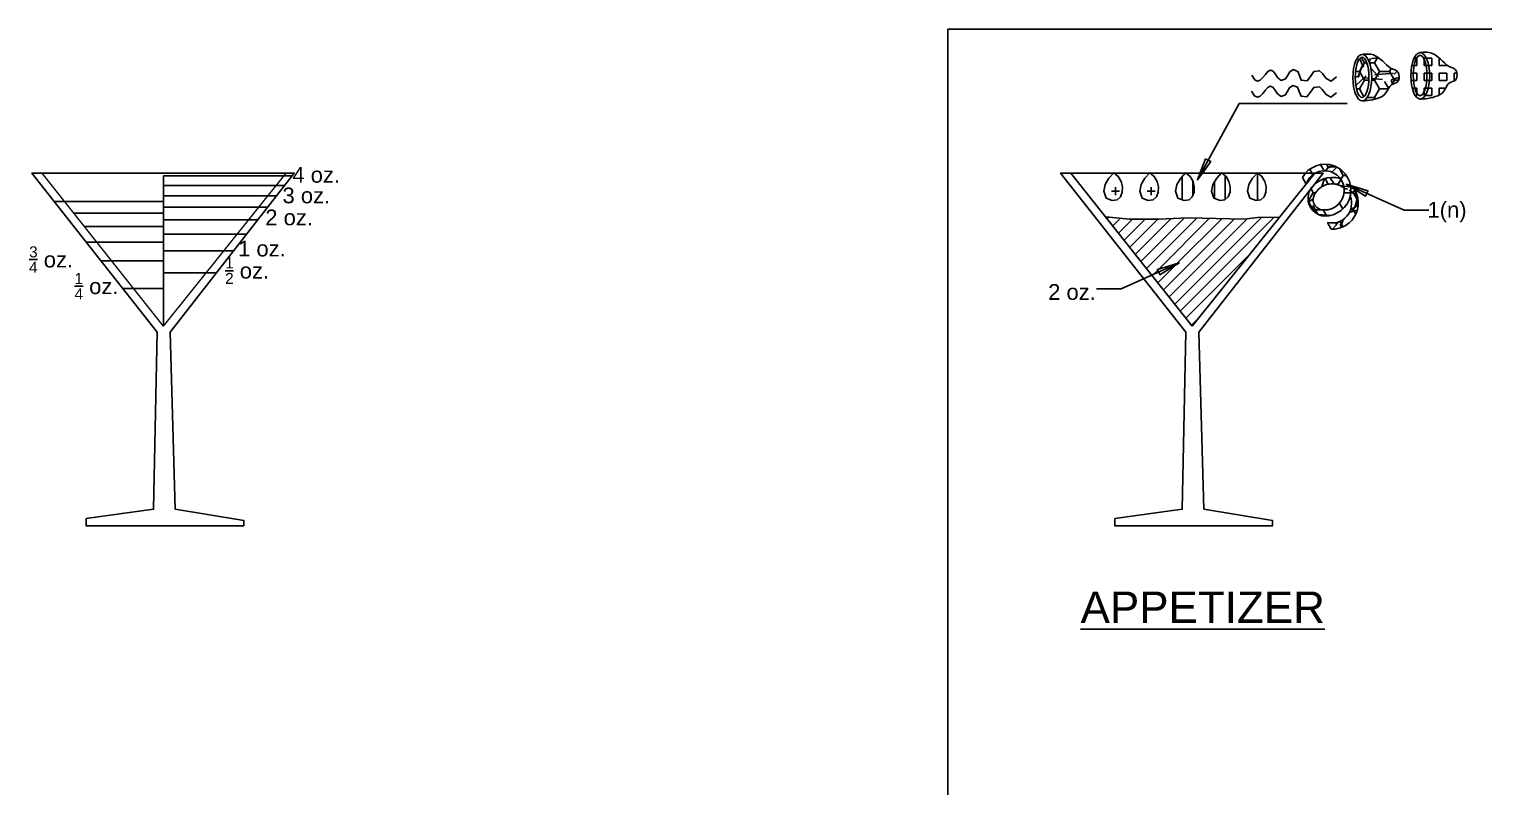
# Model space of a CAD drawing. Header units: metres. Extents: x -2.9 to 16.5, y 0 to 11.5.
# Drawn here: x -2.908 to 1.713, y 9.137 to 11.546 of the extents above; entities that cross this region are included whole.
import ezdxf

# ---------------------------------------------------------------- set-up
doc = ezdxf.new("R2010")
doc.units = ezdxf.units.M
for name, color, linetype in [('bourbon - whiskey', 35, 'Continuous'), ('lemon juice', 51, 'Continuous'), ('orange juice', 30, 'Continuous'), ('peychaud', 10, 'Continuous'), ('triple sec', 200, 'Continuous')]:
    doc.layers.add(name, color=color, linetype=linetype)
doc.styles.get("Standard").update_dxf_attribs({"font": 'arial.ttf'})
pattern_1 = [(228.0128, (0.18288, 0.254), (-2.032001727, -2.28600281), [0.034172, -3.38305]), (184.9697, (0.16002, 0.2286), (3.048004931, 0.253998208), [0.0586405, -5.8054]), (132.5104, (0.1016, 0.22352), (2.539998152, -2.79400273), [0.041348, -4.09347]), (267.2737, (0.00254, 0.16002), (0.253998897, 5.079998365), [0.0534005, -5.28664]), (292.8337, (0, 0.10668), (-1.270003606, 3.048001733), [0.0523634, -5.18398]), (357.2737, (0.02032, 0.05842), (-5.079998365, 0.253998897), [0.0534005, -5.28664]), (37.6942, (0.07366, 0.05588), (-3.302002086, -2.539997736), [0.0706194, -6.99131]), (72.2553, (0.12954, 0.09906), (1.7780035565, 5.588001621), [0.066672, -6.60053]), (121.4296, (0.14986, 0.16256), (-2.032000524, 3.301996116), [0.0535813, -5.30455]), (175.2364, (0.12192, 0.20828), (2.793997805, -0.253997616), [0.0611713, -2.99739]), (222.3974, (0.06096, 0.21336), (-3.048000092, -2.793996365), [0.0791078, -7.83168]), (138.8141, (0.254, 0.15748), (-1.777998867, 1.523997656), [0.0270005, -2.67306]), (171.4692, (0.23368, 0.17526), (3.30199496, -0.50800128), [0.0513682, -5.08546]), (225, (0.18288, 0.18288), (-1e-16, -0.2539998), [0.035921, -0.323289]), (203.1986, (0.1651, 0.21336), (1.27000428, 0.50800223), [0.019344, -1.91506]), (291.8014, (0.14732, 0.20574), (-0.25400018, 0.7620005), [0.0273566, -1.34048]), (30.9638, (0.15748, 0.18034), (0.7619992, 0.5080004), [0.044432, -1.43663]), (161.5651, (0.19558, 0.2032), (0.50800023, -0.2539996), [0.0321287, -0.77109]), (16.3895, (0, 0.20574), (2.540001401, 0.761998415), [0.045009, -4.45588]), (70.3462, (0.04318, 0.21844), (-1.01599717, -2.79399605), [0.03776, -3.73822]), (293.1986, (0.19558, 0.254), (-0.50800223, 1.27000428), [0.038688, -1.89572]), (343.6105, (0.21082, 0.21844), (-2.540001401, 0.761998415), [0.045009, -4.45588]), (339.444, (0, 0.04826), (-1.27000158, 0.50799938), [0.0434035, -2.12677]), (294.7751, (0.04064, 0.03302), (-1.26999704, 2.793998703), [0.036367, -3.60036]), (66.8014, (0.19812, 0), (0.50800223, 1.27000428), [0.038688, -1.89572]), (17.354, (0.21336, 0.03556), (-3.302000178, -1.015998468), [0.0425783, -4.21524]), (69.444, (0.07366, 0), (-0.50799938, -1.27000158), [0.021702, -2.14848]), (101.3099, (0.18288, 0), (-0.25399875, 1.01599675), [0.0129515, -1.2822]), (165.9638, (0.18034, 0.0127), (0.76200054, -0.25399956), [0.0523634, -0.994905]), (186.009, (0.12954, 0.0254), (2.539996254, 0.253999407), [0.0485267, -4.80414]), (303.6901, (0.15748, 0.15748), (-0.2540001, 0.5079995), [0.0366324, -0.879178]), (353.1572, (0.1778, 0.127), (4.318001786, -0.508002275), [0.0639557, -6.3316]), (60.9454, (0.2413, 0.11938), (-1.015997637, -1.77799576), [0.026151, -2.58894]), (90, (0.254, 0.14224), (-0.254, 0.254), [0.01524, -0.23876]), (120.2564, (0.12446, 0.03302), (1.015997847, -1.777999103), [0.0352867, -3.49339]), (48.0128, (0.10668, 0.0635), (2.032001727, 2.28600281), [0.0683443, -3.34888]), (0, (0.1524, 0.1143), (0.254, 0.254), [0.06604, -0.18796]), (325.3048, (0.21844, 0.1143), (-2.5399956, 1.77800017), [0.040161, -3.97593]), (254.0546, (0.25146, 0.09144), (-0.25400065, -1.01600242), [0.036983, -1.81217]), (207.646, (0.2413, 0.05588), (-4.825998305, -2.540001597), [0.0602145, -5.96125]), (175.4261, (0.18796, 0.02794), (-3.3020007605, 0.253998771), [0.063703, -6.30658]), (175.4261, (0.18796, 0.02794), (-3.3020007605, 0.253998771), [0.063703, -6.30658])]

# ---------------------------------------------------------------- blocks, each defined once
blk = doc.blocks.new('A$C289B61D0')
for points in [[(0.18923, 0.79742), (0.199, 0.78245), (0.20806, 0.77823), (0.21658, 0.78174), (0.22477, 0.78999), (0.23274, 0.80003), (0.24072, 0.80877), (0.24886, 0.81332), (0.25737, 0.81061), (0.26345, 0.80209), (0.27202, 0.78918), (0.28315, 0.78077), (0.29693, 0.78549), (0.30251, 0.79499), (0.31, 0.80774), (0.32069, 0.81538), (0.33577, 0.80963), (0.34093, 0.79607), (0.34662, 0.78159), (0.36518, 0.77985), (0.37613, 0.79385), (0.38688, 0.80931), (0.40488, 0.81175), (0.41368, 0.80263), (0.42622, 0.78685), (0.44156, 0.77854), (0.45887, 0.792)], [(0.45838, 0.74121), (0.44108, 0.72782), (0.42572, 0.73606), (0.41313, 0.75191), (0.40434, 0.76102), (0.38633, 0.75857), (0.37565, 0.74311), (0.36469, 0.72911), (0.34613, 0.7308), (0.34038, 0.74528), (0.33523, 0.75891), (0.32015, 0.76466), (0.30945, 0.757), (0.30197, 0.74425), (0.29644, 0.73477), (0.28266, 0.73004), (0.27154, 0.73845), (0.26291, 0.75131), (0.25683, 0.75982), (0.24831, 0.76254), (0.24023, 0.75803), (0.23226, 0.74925), (0.22423, 0.73927), (0.21609, 0.73102), (0.20751, 0.72749), (0.19845, 0.73173), (0.18874, 0.7467)], [(0.493, 0.70731), (0.14973, 0.70731), (0.0167, 0.46474)]]:
    blk.add_lwpolyline(points)
blk.add_lwpolyline([(0.04297, 0.53202), (0.02983, 0.49838), (0.0167, 0.46474), (0.03797, 0.49393), (0.0593, 0.52306), (0.05116, 0.52757), (0.04297, 0.53202)], close=True)
blk = doc.blocks.new('A$C3C0D392B')
blk.add_lwpolyline([(0, 0), (-0.18425, -0.0829), (-0.26258, -0.0829)])
blk.add_lwpolyline([(-0.06532, -0.02941), (-0.06912, -0.02084), (-0.03455, -0.01042), (0, 0), (-0.0307, -0.01893), (-0.06147, -0.03788), (-0.06532, -0.02941)], close=True)
blk = doc.blocks.new('A$C557151D1')
at = {"lineweight": 5}
for q in [(-0.3851, 0.48645), (0.38959, 0.48645)]:
    blk.add_line((0, 0), q, dxfattribs=at)
blk.add_lwpolyline([(0.38959, 0.48645), (0.4158, 0.48645), (0.02165, -0.01958), (0.03733, -0.58246), (0.25494, -0.61772), (0.25494, -0.63547), (-0.24512, -0.63547), (-0.24512, -0.61191), (-0.03142, -0.58246), (-0.01964, -0.01958), (-0.4177, 0.48645), (-0.3851, 0.48645), (0.38959, 0.48645)], close=True)

msp = doc.modelspace()

# ---------------------------------------------------------------- hatches: boundary and pattern name
at = {"layer": 'bourbon - whiskey'}
h = msp.add_hatch(dxfattribs=at)
h.set_pattern_fill('ANSI31', color=256, scale=0.009, style=0)
h.paths.add_polyline_path([(0.7737, 10.9462), (0.6808, 10.9422), (0.5872, 10.9423), (0.5118, 10.9489), (0.6584, 10.7637), (0.6801, 10.7734), (0.6763, 10.782), (0.7109, 10.7924), (0.7454, 10.8028), (0.7147, 10.7839), (0.684, 10.7649), (0.6801, 10.7734), (0.6584, 10.7637), (0.7864, 10.602), (1.0628, 10.947), (1.0359, 10.9486), (0.9939, 10.947), (0.9518, 10.9423)])
at = {"layer": 'lemon juice'}
h = msp.add_hatch(dxfattribs=at)
h.set_pattern_fill('GRAVEL', color=256, scale=0.01, style=0)
h.set_pattern_definition(pattern_1)
edge = h.paths.add_edge_path()
edge.add_ellipse((1.327, 11.3916), major_axis=(0, 0.074), ratio=0.404432, start_angle=180, end_angle=360, ccw=False)
edge.add_spline(control_points=[(1.327, 11.3176), (1.3326, 11.3178), (1.3488, 11.3193), (1.375, 11.3241), (1.4057, 11.339), (1.4127, 11.3714), (1.4434, 11.3743), (1.4458, 11.3986), (1.4356, 11.4194), (1.4169, 11.4188), (1.4107, 11.4267)], knot_values=[0, 0, 0, 0, 0.047431, 0.138293, 0.231065, 0.319611, 0.38059, 0.450651, 0.48508, 0.57096, 0.57096, 0.57096, 0.57096], degree=3, periodic=0)
edge.add_spline(control_points=[(1.4107, 11.4267), (1.3934, 11.4416), (1.3707, 11.4691), (1.3379, 11.4664), (1.3287, 11.4657), (1.327, 11.4656)], knot_values=[1.423293, 1.423293, 1.423293, 1.423293, 1.619725, 1.683481, 1.697618, 1.697618, 1.697618, 1.697618], degree=3, periodic=0)
edge = h.paths.add_edge_path(flags=17)
edge.add_ellipse((1.3264, 11.3927), major_axis=(0, 0.0643), ratio=0.336443, start_angle=0, end_angle=360)
h = msp.add_hatch(dxfattribs=at)
h.set_pattern_fill('HONEY', color=256, scale=0.01, style=0)
edge = h.paths.add_edge_path()
edge.add_ellipse((1.327, 11.3916), major_axis=(0, 0.074), ratio=0.404432, start_angle=180, end_angle=360, ccw=False)
edge.add_spline(control_points=[(1.327, 11.3176), (1.3326, 11.3178), (1.3488, 11.3193), (1.375, 11.3241), (1.4057, 11.339), (1.4127, 11.3714), (1.4434, 11.3743), (1.4458, 11.3986), (1.4356, 11.4194), (1.4169, 11.4188), (1.4107, 11.4267)], knot_values=[0, 0, 0, 0, 0.047431, 0.138293, 0.231065, 0.319611, 0.38059, 0.450651, 0.48508, 0.57096, 0.57096, 0.57096, 0.57096], degree=3, periodic=0)
edge.add_spline(control_points=[(1.4107, 11.4267), (1.3934, 11.4416), (1.3707, 11.4691), (1.3379, 11.4664), (1.3287, 11.4657), (1.327, 11.4656)], knot_values=[1.423293, 1.423293, 1.423293, 1.423293, 1.619725, 1.683481, 1.697618, 1.697618, 1.697618, 1.697618], degree=3, periodic=0)
h = msp.add_hatch(dxfattribs=at)
h.set_pattern_fill('GRAVEL', color=256, scale=0.01, style=0)
h.set_pattern_definition(pattern_1)
edge = h.paths.add_edge_path()
edge.add_ellipse((1.327, 11.3916), major_axis=(0, 0.074), ratio=0.404432, start_angle=180, end_angle=360, ccw=False)
edge.add_spline(control_points=[(1.327, 11.3176), (1.3326, 11.3178), (1.3488, 11.3193), (1.375, 11.3241), (1.4057, 11.339), (1.4127, 11.3714), (1.4434, 11.3743), (1.4458, 11.3986), (1.4356, 11.4194), (1.4169, 11.4188), (1.4107, 11.4267)], knot_values=[0, 0, 0, 0, 0.047431, 0.138293, 0.231065, 0.319611, 0.38059, 0.450651, 0.48508, 0.57096, 0.57096, 0.57096, 0.57096], degree=3, periodic=0)
edge.add_spline(control_points=[(1.4107, 11.4267), (1.3934, 11.4416), (1.3707, 11.4691), (1.3379, 11.4664), (1.3287, 11.4657), (1.327, 11.4656)], knot_values=[1.423293, 1.423293, 1.423293, 1.423293, 1.619725, 1.683481, 1.697618, 1.697618, 1.697618, 1.697618], degree=3, periodic=0)
h = msp.add_hatch(dxfattribs=at)
h.set_pattern_fill('GRAVEL', color=256, scale=0.01, style=0)
h.set_pattern_definition(pattern_1)
edge = h.paths.add_edge_path()
edge.add_spline(control_points=[(1.4107, 11.4267), (1.3934, 11.4416), (1.3707, 11.4691), (1.3379, 11.4664), (1.3287, 11.4657), (1.327, 11.4656)], knot_values=[1.423293, 1.423293, 1.423293, 1.423293, 1.619725, 1.683481, 1.697618, 1.697618, 1.697618, 1.697618], degree=3, periodic=0)
edge.add_ellipse((1.327, 11.3916), major_axis=(0, 0.074), ratio=0.404432, start_angle=180, end_angle=360, ccw=False)
edge.add_spline(control_points=[(1.327, 11.3176), (1.3326, 11.3178), (1.3488, 11.3193), (1.375, 11.3241), (1.4057, 11.339), (1.4127, 11.3714), (1.4434, 11.3743), (1.4458, 11.3986), (1.4356, 11.4194), (1.4169, 11.4188), (1.4107, 11.4267)], knot_values=[0, 0, 0, 0, 0.047431, 0.138293, 0.231065, 0.319611, 0.38059, 0.450651, 0.48508, 0.57096, 0.57096, 0.57096, 0.57096], degree=3, periodic=0)
h = msp.add_hatch(dxfattribs=at)
h.set_pattern_fill('HONEY', color=256, scale=0.01, style=0)
edge = h.paths.add_edge_path()
edge.add_spline(control_points=[(1.4107, 11.4267), (1.3934, 11.4416), (1.3707, 11.4691), (1.3379, 11.4664), (1.3287, 11.4657), (1.327, 11.4656)], knot_values=[1.423293, 1.423293, 1.423293, 1.423293, 1.619725, 1.683481, 1.697618, 1.697618, 1.697618, 1.697618], degree=3, periodic=0)
edge.add_ellipse((1.327, 11.3916), major_axis=(0, 0.074), ratio=0.404432, start_angle=180, end_angle=360, ccw=False)
edge.add_spline(control_points=[(1.327, 11.3176), (1.3326, 11.3178), (1.3488, 11.3193), (1.375, 11.3241), (1.4057, 11.339), (1.4127, 11.3714), (1.4434, 11.3743), (1.4458, 11.3986), (1.4356, 11.4194), (1.4169, 11.4188), (1.4107, 11.4267)], knot_values=[0, 0, 0, 0, 0.047431, 0.138293, 0.231065, 0.319611, 0.38059, 0.450651, 0.48508, 0.57096, 0.57096, 0.57096, 0.57096], degree=3, periodic=0)
h = msp.add_hatch(dxfattribs=at)
h.set_pattern_fill('GRAVEL', color=256, scale=0.01, style=0)
h.set_pattern_definition(pattern_1)
edge = h.paths.add_edge_path()
edge.add_ellipse((1.3264, 11.3927), major_axis=(0, 0.0643), ratio=0.336443, start_angle=0, end_angle=360)
h = msp.add_hatch(dxfattribs=at)
h.set_pattern_fill('HONEY', color=256, scale=0.01, style=0)
edge = h.paths.add_edge_path()
edge.add_ellipse((1.3264, 11.3927), major_axis=(0, 0.0643), ratio=0.336443, start_angle=0, end_angle=360)
h = msp.add_hatch(dxfattribs=at)
h.set_pattern_fill('HONEY', color=256, scale=0.01, style=0)
h.set_pattern_definition([(0, (-3.257815, 0), (0.047625, 0.0274963), [0.03175, -0.0635]), (120, (-3.257815, 0), (-0.047624994, 0.02749631), [0.03175, -0.0635]), (60, (-3.257815, 0), (6e-09, 0.05499261), [-0.0635, 0.03175])])
h.paths.add_polyline_path([(1.1467, 11.0884), (1.176, 11.0884), (1.1783, 11.0884, -1.440995), (1.1935, 10.9727, -0.408592), (1.1717, 11.0117, -0.51898), (1.2694, 11.0407, 0.131666), (1.2575, 11.0707, 0.30241), (1.1694, 11.0463), (1.1642, 11.0396, 0.024062), (1.1599, 11.0329, 0.512754), (1.2053, 10.9516, 1.582324)])
h.paths.add_polyline_path([(1.174, 11.0859), (1.176, 11.0884), (1.1467, 11.0884, 0.052304), (1.1367, 11.0744), (1.1483, 11.0538), (1.149, 11.0547, -0.164857)])
h.paths.add_polyline_path([(1.289, 11.0516, -0.113106), (1.2886, 11.0148, -0.604766), (1.2167, 10.9312), (1.2285, 10.9101, 0.688562)])
h = msp.add_hatch(dxfattribs=at)
h.set_pattern_fill('GRAVEL', color=256, scale=0.01, style=0)
h.set_pattern_definition([(228.0128, (-3.074935, 0.254), (-2.032001727, -2.28600281), [0.034172, -3.38305]), (184.9697, (-3.097795, 0.2286), (3.048004931, 0.253998208), [0.0586405, -5.8054]), (132.5104, (-3.156215, 0.22352), (2.539998152, -2.79400273), [0.041348, -4.09347]), (267.2737, (-3.255275, 0.16002), (0.253998897, 5.079998365), [0.0534005, -5.28664]), (292.8337, (-3.257815, 0.10668), (-1.270003606, 3.048001733), [0.0523634, -5.18398]), (357.2737, (-3.237495, 0.05842), (-5.079998365, 0.253998897), [0.0534005, -5.28664]), (37.6942, (-3.184155, 0.05588), (-3.302002086, -2.539997736), [0.0706194, -6.99131]), (72.2553, (-3.128275, 0.09906), (1.7780035565, 5.5880016206), [0.066672, -6.60053]), (121.4296, (-3.107955, 0.16256), (-2.032000524, 3.301996116), [0.0535813, -5.30455]), (175.2364, (-3.135895, 0.20828), (2.793997805, -0.253997616), [0.0611713, -2.99739]), (222.3974, (-3.1968546, 0.21336), (-3.048000092, -2.793996365), [0.0791078, -7.83168]), (138.8141, (-3.003815, 0.15748), (-1.777998867, 1.523997656), [0.0270005, -2.67306]), (171.4692, (-3.024135, 0.17526), (3.30199496, -0.50800128), [0.0513682, -5.08546]), (225, (-3.07493, 0.18288), (-1e-16, -0.2539998), [0.035921, -0.323289]), (203.1986, (-3.092715, 0.21336), (1.27000428, 0.50800223), [0.019344, -1.91506]), (291.8014, (-3.110495, 0.20574), (-0.25400018, 0.7620005), [0.0273566, -1.34048]), (30.9638, (-3.100335, 0.18034), (0.7619992, 0.5080004), [0.044432, -1.43663]), (161.5651, (-3.062235, 0.2032), (0.50800023, -0.2539996), [0.0321287, -0.77109]), (16.3895, (-3.257815, 0.20574), (2.540001401, 0.761998415), [0.0450088, -4.45588]), (70.3462, (-3.214635, 0.21844), (-1.01599717, -2.79399605), [0.03776, -3.73822]), (293.1986, (-3.062235, 0.254), (-0.50800223, 1.27000428), [0.038688, -1.89572]), (343.6105, (-3.046995, 0.21844), (-2.540001401, 0.761998415), [0.0450088, -4.45588]), (339.444, (-3.257815, 0.04826), (-1.27000158, 0.50799938), [0.0434035, -2.12677]), (294.7751, (-3.217175, 0.03302), (-1.26999704, 2.793998703), [0.036367, -3.60036]), (66.8014, (-3.059695, 0), (0.50800223, 1.27000428), [0.038688, -1.89572]), (17.354, (-3.044455, 0.03556), (-3.302000178, -1.015998468), [0.0425783, -4.21524]), (69.444, (-3.184155, 0), (-0.50799938, -1.27000158), [0.021702, -2.14848]), (101.3099, (-3.074935, 0), (-0.25399875, 1.01599675), [0.0129515, -1.2822]), (165.9638, (-3.077475, 0.0127), (0.76200054, -0.25399956), [0.0523634, -0.994905]), (186.009, (-3.128275, 0.0254), (2.539996254, 0.253999407), [0.0485267, -4.80414]), (303.6901, (-3.100335, 0.15748), (-0.2540001, 0.5079995), [0.0366324, -0.879178]), (353.1572, (-3.080015, 0.127), (4.318001786, -0.508002275), [0.0639557, -6.3316]), (60.9454, (-3.016515, 0.11938), (-1.015997637, -1.77799576), [0.026151, -2.58894]), (90, (-3.00381, 0.14224), (-0.254, 0.254), [0.01524, -0.23876]), (120.2564, (-3.133355, 0.03302), (1.015997847, -1.777999103), [0.0352867, -3.49339]), (48.0128, (-3.151135, 0.0635), (2.032001727, 2.28600281), [0.0683443, -3.34888]), (0, (-3.10541, 0.1143), (0.254, 0.254), [0.06604, -0.18796]), (325.3048, (-3.039375, 0.1143), (-2.5399956, 1.77800017), [0.040161, -3.97593]), (254.0546, (-3.006355, 0.09144), (-0.25400065, -1.01600242), [0.036983, -1.81217]), (207.646, (-3.016515, 0.05588), (-4.825998305, -2.540001597), [0.0602145, -5.96125]), (175.4261, (-3.069855, 0.02794), (-3.3020007605, 0.253998771), [0.063703, -6.30658]), (175.4261, (-3.069855, 0.02794), (-3.3020007605, 0.253998771), [0.063703, -6.30658])])
h.paths.add_polyline_path([(1.1467, 11.0884), (1.176, 11.0884), (1.1783, 11.0884, -1.440995), (1.1935, 10.9727, -0.408592), (1.1717, 11.0117, -0.51898), (1.2694, 11.0407, 0.131666), (1.2575, 11.0707, 0.30241), (1.1694, 11.0463), (1.1642, 11.0396, 0.024062), (1.1599, 11.0329, 0.512754), (1.2053, 10.9516, 1.582324)])
h.paths.add_polyline_path([(1.174, 11.0859), (1.176, 11.0884), (1.1467, 11.0884, 0.052304), (1.1367, 11.0744), (1.1483, 11.0538), (1.149, 11.0547, -0.164857)])
h.paths.add_polyline_path([(1.289, 11.0516, -0.113106), (1.2886, 11.0148, -0.604766), (1.2167, 10.9312), (1.2285, 10.9101, 0.688562)])
at = {"layer": 'orange juice'}
h = msp.add_hatch(dxfattribs=at)
h.set_pattern_fill('SQUARE', color=256, scale=0.0075, style=0)
edge = h.paths.add_edge_path()
edge.add_ellipse((1.5111, 11.3975), major_axis=(0, 0.074), ratio=0.404432, start_angle=180, end_angle=360)
edge.add_ellipse((1.5111, 11.3975), major_axis=(0, 0.074), ratio=0.404432, start_angle=360, end_angle=180)
edge = h.paths.add_edge_path(flags=16)
edge.add_ellipse((1.5105, 11.3985), major_axis=(0, 0.0643), ratio=0.336443, start_angle=0, end_angle=360)
edge = h.paths.add_edge_path()
edge.add_spline(control_points=[(1.5111, 11.3234), (1.5166, 11.3237), (1.5329, 11.3251), (1.5591, 11.3299), (1.5897, 11.3448), (1.5968, 11.3773), (1.6274, 11.3802), (1.6298, 11.4045), (1.6196, 11.4253), (1.6009, 11.4246), (1.5948, 11.4326)], knot_values=[0, 0, 0, 0, 0.047431, 0.138293, 0.231065, 0.319611, 0.38059, 0.450651, 0.48508, 0.57096, 0.57096, 0.57096, 0.57096], degree=3, periodic=0)
edge.add_spline(control_points=[(1.5948, 11.4326), (1.5774, 11.4475), (1.5548, 11.4749), (1.5219, 11.4723), (1.5127, 11.4716), (1.5111, 11.4715)], knot_values=[1.423293, 1.423293, 1.423293, 1.423293, 1.619725, 1.683481, 1.697618, 1.697618, 1.697618, 1.697618], degree=3, periodic=0)
edge.add_ellipse((1.5111, 11.3975), major_axis=(0, 0.074), ratio=0.404432, start_angle=180, end_angle=360, ccw=False)
h = msp.add_hatch(dxfattribs=at)
h.set_pattern_fill('SQUARE', color=256, scale=0.0075, style=0)
edge = h.paths.add_edge_path(flags=0)
edge.add_ellipse((1.5105, 11.3985), major_axis=(0, 0.0643), ratio=0.336443, start_angle=0, end_angle=360)
edge = h.paths.add_edge_path(flags=17)
edge.add_ellipse((1.5111, 11.3975), major_axis=(0, 0.074), ratio=0.404432, start_angle=180, end_angle=360)
edge.add_ellipse((1.5111, 11.3975), major_axis=(0, 0.074), ratio=0.404432, start_angle=360, end_angle=180)
edge = h.paths.add_edge_path(flags=17)
edge.add_ellipse((1.5111, 11.3975), major_axis=(0, 0.074), ratio=0.404432, start_angle=180, end_angle=360, ccw=False)
edge.add_ellipse((1.5111, 11.3975), major_axis=(0, 0.074), ratio=0.404432, start_angle=360, end_angle=540, ccw=False)
at = {"layer": 'peychaud'}
h = msp.add_hatch(dxfattribs=at)
h.set_pattern_fill('CROSS', color=256, scale=0.008, style=0)
h.set_pattern_definition([(0, (-0.07985, -0.0434), (0.0508, 0.0508), [0.0254, -0.0762]), (90, (-0.06715, -0.0561), (-0.0508, 0.0508), [0.0254, -0.0762])])
h.paths.add_polyline_path([(0.5649, 11.0379), (0.5651, 11.0445), (0.565, 11.045), (0.5087, 11.045), (0.5057, 11.0305), (0.5132, 11.0082), (0.5331, 11.0011), (0.5431, 11.0027), (0.5444, 11.009), (0.5565, 11.029)])
h.paths.add_polyline_path([(0.5644, 11.0275), (0.5649, 11.0379), (0.5565, 11.029), (0.5444, 11.009), (0.5431, 11.0027), (0.5483, 11.0035), (0.5587, 11.0131)], flags=17)
h.paths.add_polyline_path([(0.5518, 11.0775), (0.5376, 11.0888), (0.5222, 11.0724), (0.5101, 11.0524), (0.5087, 11.045), (0.565, 11.045), (0.561, 11.062)])
h = msp.add_hatch(dxfattribs=at)
h.set_pattern_fill('CROSS', color=256, scale=0.008, style=0)
h.set_pattern_definition([(0, (0.03425, -0.0434), (0.0508, 0.0508), [0.0254, -0.0762]), (90, (0.04695, -0.0561), (-0.0508, 0.0508), [0.0254, -0.0762])])
h.paths.add_polyline_path([(0.679, 11.0379), (0.6792, 11.0445), (0.6791, 11.045), (0.6228, 11.045), (0.6198, 11.0305), (0.6273, 11.0082), (0.6472, 11.0011), (0.6572, 11.0027), (0.6585, 11.009), (0.6706, 11.029)])
h.paths.add_polyline_path([(0.6785, 11.0275), (0.679, 11.0379), (0.6706, 11.029), (0.6585, 11.009), (0.6572, 11.0027), (0.6624, 11.0035), (0.6728, 11.0131)], flags=17)
h.paths.add_polyline_path([(0.6659, 11.0775), (0.6517, 11.0888), (0.6363, 11.0724), (0.6242, 11.0524), (0.6228, 11.045), (0.6791, 11.045), (0.6751, 11.062)])
at = {"layer": 'triple sec'}
h = msp.add_hatch(dxfattribs=at)
h.set_pattern_fill('LINE', color=256, scale=0.0108, angle=90, style=0)
h.paths.add_polyline_path([(0.7504, 11.0724), (0.7383, 11.0524), (0.7339, 11.0305), (0.7414, 11.0082), (0.7613, 11.0011), (0.7765, 11.0035), (0.7869, 11.0131), (0.7926, 11.0275), (0.7933, 11.0445), (0.7892, 11.062), (0.78, 11.0775), (0.7663, 11.0884), (0.7655, 11.0884)])
h.paths.add_polyline_path([(0.8524, 11.0524), (0.848, 11.0305), (0.8555, 11.0082), (0.8754, 11.0011), (0.8906, 11.0035), (0.901, 11.0131), (0.9067, 11.0275), (0.9074, 11.0445), (0.9033, 11.062), (0.8941, 11.0775), (0.8804, 11.0884), (0.8796, 11.0884), (0.8645, 11.0724)])
h.paths.add_polyline_path([(0.9665, 11.0524), (0.9621, 11.0305), (0.9696, 11.0082), (0.9895, 11.0011), (1.0047, 11.0035), (1.0151, 11.0131), (1.0208, 11.0275), (1.0215, 11.0445), (1.0174, 11.062), (1.0082, 11.0775), (0.9945, 11.0884), (0.9937, 11.0884), (0.9786, 11.0724)])

# ---------------------------------------------------------------- linework, layer by layer
for p, q in [((-2.4817, 10.602), (-2.4817, 11.0798)), ((-2.4817, 11.0798), (-2.0726, 11.0798)), ((-2.4817, 11.049), (-2.0966, 11.049)), ((0.7864, 10.602), (0.4013, 11.0884)), ((0.7864, 10.602), (1.176, 11.0884)), ((1.1367, 11.0744), (1.1485, 11.0533)), ((-2.4817, 11.0158), (-2.1225, 11.0158)), ((-2.4817, 10.9982), (-2.8284, 10.9982)), ((-2.4817, 10.9604), (-2.7654, 10.9604)), ((-2.4817, 10.9798), (-2.1505, 10.9798)), ((-2.4817, 10.9181), (-2.7319, 10.9181)), ((-2.4817, 10.9399), (-2.1816, 10.9399)), ((-2.4817, 10.602), (-2.4817, 10.9181)), ((1.2285, 10.9101), (1.2167, 10.9312)), ((-2.4817, 10.8691), (-2.7269, 10.8691)), ((-2.4817, 10.8946), (-2.2169, 10.8946)), ((-2.4817, 10.8409), (-2.2587, 10.8409)), ((-2.4817, 10.8089), (-2.6795, 10.8089)), ((-2.4817, 10.7709), (-2.3132, 10.7709)), ((-2.4817, 10.7214), (-2.6107, 10.7214))]:
    msp.add_line(p, q)
for points in [[(0.0104, 11.5461), (16.5118, 11.5461), (16.5118, 0.0104), (0.0104, 0.0104), (0.0104, 11.5461)], [(1.176, 11.0884), (1.2022, 11.0884), (0.8081, 10.5824), (0.8238, 10.0195), (1.0414, 9.9843), (1.0414, 9.9665), (0.5413, 9.9665), (0.5413, 9.9901), (0.755, 10.0195), (0.7668, 10.5824), (0.3687, 11.0884), (0.4013, 11.0884), (1.176, 11.0884)]]:
    msp.add_lwpolyline(points, close=True)
for points in [[(0.513, 11.0082), (0.5056, 11.0305), (0.5101, 11.0524), (0.5222, 11.0724), (0.5376, 11.0888), (0.5517, 11.0775), (0.5609, 11.062), (0.5651, 11.0445), (0.5642, 11.0275), (0.5585, 11.0131), (0.5481, 11.0035), (0.5328, 11.0011), (0.513, 11.0082)], [(0.6273, 11.0082), (0.6198, 11.0305), (0.6242, 11.0524), (0.6363, 11.0724), (0.6517, 11.0888), (0.6659, 11.0775), (0.6751, 11.062), (0.6792, 11.0445), (0.6785, 11.0275), (0.6728, 11.0131), (0.6624, 11.0035), (0.6472, 11.0011), (0.6273, 11.0082)], [(0.7414, 11.0082), (0.7339, 11.0305), (0.7383, 11.0524), (0.7504, 11.0724), (0.7658, 11.0888), (0.78, 11.0775), (0.7892, 11.062), (0.7933, 11.0445), (0.7926, 11.0275), (0.7869, 11.0131), (0.7765, 11.0035), (0.7613, 11.0011), (0.7414, 11.0082)], [(0.8555, 11.0082), (0.848, 11.0305), (0.8524, 11.0524), (0.8645, 11.0724), (0.8799, 11.0888), (0.8941, 11.0775), (0.9033, 11.062), (0.9074, 11.0445), (0.9067, 11.0275), (0.901, 11.0131), (0.8906, 11.0035), (0.8754, 11.0011), (0.8555, 11.0082)], [(0.9696, 11.0082), (0.9621, 11.0305), (0.9665, 11.0524), (0.9786, 11.0724), (0.994, 11.0888), (1.0082, 11.0775), (1.0174, 11.062), (1.0215, 11.0445), (1.0208, 11.0275), (1.0151, 11.0131), (1.0047, 11.0035), (0.9895, 11.0011), (0.9696, 11.0082)], [(0.5118, 10.9489), (0.5118, 10.9489), (0.5118, 10.9489), (0.5118, 10.9489), (0.5118, 10.9489), (0.5872, 10.9423), (0.6808, 10.9422), (0.7737, 10.9462), (0.9518, 10.9423), (0.9939, 10.947), (1.0359, 10.9486), (1.0628, 10.947), (1.0628, 10.947), (1.0628, 10.947), (1.0628, 10.947)]]:
    msp.add_lwpolyline(points)
for centre, radius, start, end in [((1.2085, 11.034), 0.0824, 267.7802, 150.5879), ((1.2075, 11.0334), 0.0623, 256.9975, 161.3706), ((1.2317, 10.9924), 0.0824, 71.7919, 150.5879), ((1.2307, 10.9919), 0.0623, 51.657, 161.3706), ((1.2317, 10.9924), 0.0824, 267.7802, 45.9795), ((1.2118, 11.0085), 0.0573, 154.8907, 263.4774), ((1.2025, 11.0034), 0.0319, 164.735, 253.6331), ((1.2307, 10.9919), 0.0623, 256.9975, 21.6539)]:
    msp.add_arc(centre, radius, start, end)
for centre, major_axis, ratio in [((1.327, 11.3916), (0, -0.074), 0.404432), ((1.5111, 11.3975), (0, -0.074), 0.404432), ((1.5105, 11.3985), (0, 0.0643), 0.336443), ((1.3264, 11.3927), (0, 0.0643), 0.336443)]:
    msp.add_ellipse(centre, major_axis=major_axis, ratio=ratio)
for points, knots in [([(1.327, 11.4656), (1.3287, 11.4657), (1.3379, 11.4664), (1.3707, 11.4691), (1.3934, 11.4416), (1.4107, 11.4267)], [1.4232927, 1.4232927, 1.4232927, 1.4232927, 1.4374297, 1.5011853, 1.6976181, 1.6976181, 1.6976181, 1.6976181]), ([(1.5111, 11.4715), (1.5127, 11.4716), (1.5219, 11.4723), (1.5548, 11.4749), (1.5774, 11.4475), (1.5948, 11.4326)], [1.4232927, 1.4232927, 1.4232927, 1.4232927, 1.4374297, 1.5011853, 1.6976181, 1.6976181, 1.6976181, 1.6976181]), ([(1.4107, 11.4267), (1.4169, 11.4188), (1.4356, 11.4194), (1.4458, 11.3986), (1.4434, 11.3743), (1.4127, 11.3714), (1.4057, 11.339), (1.375, 11.3241), (1.3488, 11.3193), (1.3326, 11.3178), (1.327, 11.3176)], [0, 0, 0, 0, 0.0858795, 0.1203082, 0.1903701, 0.2513486, 0.3398948, 0.4326665, 0.5235286, 0.5709597, 0.5709597, 0.5709597, 0.5709597]), ([(1.5948, 11.4326), (1.6009, 11.4246), (1.6196, 11.4253), (1.6298, 11.4045), (1.6274, 11.3802), (1.5968, 11.3773), (1.5897, 11.3448), (1.5591, 11.3299), (1.5329, 11.3251), (1.5166, 11.3237), (1.5111, 11.3234)], [0, 0, 0, 0, 0.0858795, 0.1203082, 0.1903701, 0.2513486, 0.3398948, 0.4326665, 0.5235286, 0.5709597, 0.5709597, 0.5709597, 0.5709597])]:
    msp.add_open_spline(points, degree=3, knots=knots)

# ---------------------------------------------------------------- block references
for name, p in [('A$C289B61D0', (0.7864, 10.602)), ('A$C557151D1', (-2.4817, 10.602)), ('A$C3C0D392B', (0.7454, 10.8028))]:
    msp.add_blockref(name, p)
at = {"xscale": -1}
msp.add_blockref('A$C3C0D392B', (1.2758, 11.053), dxfattribs=at)

# ---------------------------------------------------------------- texts
for s, insert, char_height, width, attachment_point in [('4 oz.', (-1.9964, 11.0824), 0.05, 0.298021, 5), ('3 oz.', (-2.0277, 11.0169), 0.05, 0.298021, 5), ('2 oz.', (-2.0824, 10.947), 0.05, 0.298021, 5), ('1(n)', (1.5962, 10.9642), 0.05, 0.298021, 5), ('1 oz.', (-2.1688, 10.848), 0.05, 0.298021, 5), ('\\A1;{\\H0.7x;\\S3/4;} oz.', (-2.8386, 10.8133), 0.05, 0.298021, 5), ('\\A1;{\\H0.7x;\\S1/2;} oz.', (-2.216, 10.778), 0.05, 0.298021, 5), ('\\A1;{\\H0.7x;\\S1/4;} oz.', (-2.6943, 10.7286), 0.05, 0.298021, 5), ('2 oz.', (0.4046, 10.71), 0.05, 0.298021, 5), ('{\\LAPPETIZER}', (0.432, 9.7581), 0.1, 0.609537, 1)]:
    msp.add_mtext(s, dxfattribs=dict(insert=insert, char_height=char_height, width=width, attachment_point=attachment_point))

doc.saveas('drawing.dxf')
